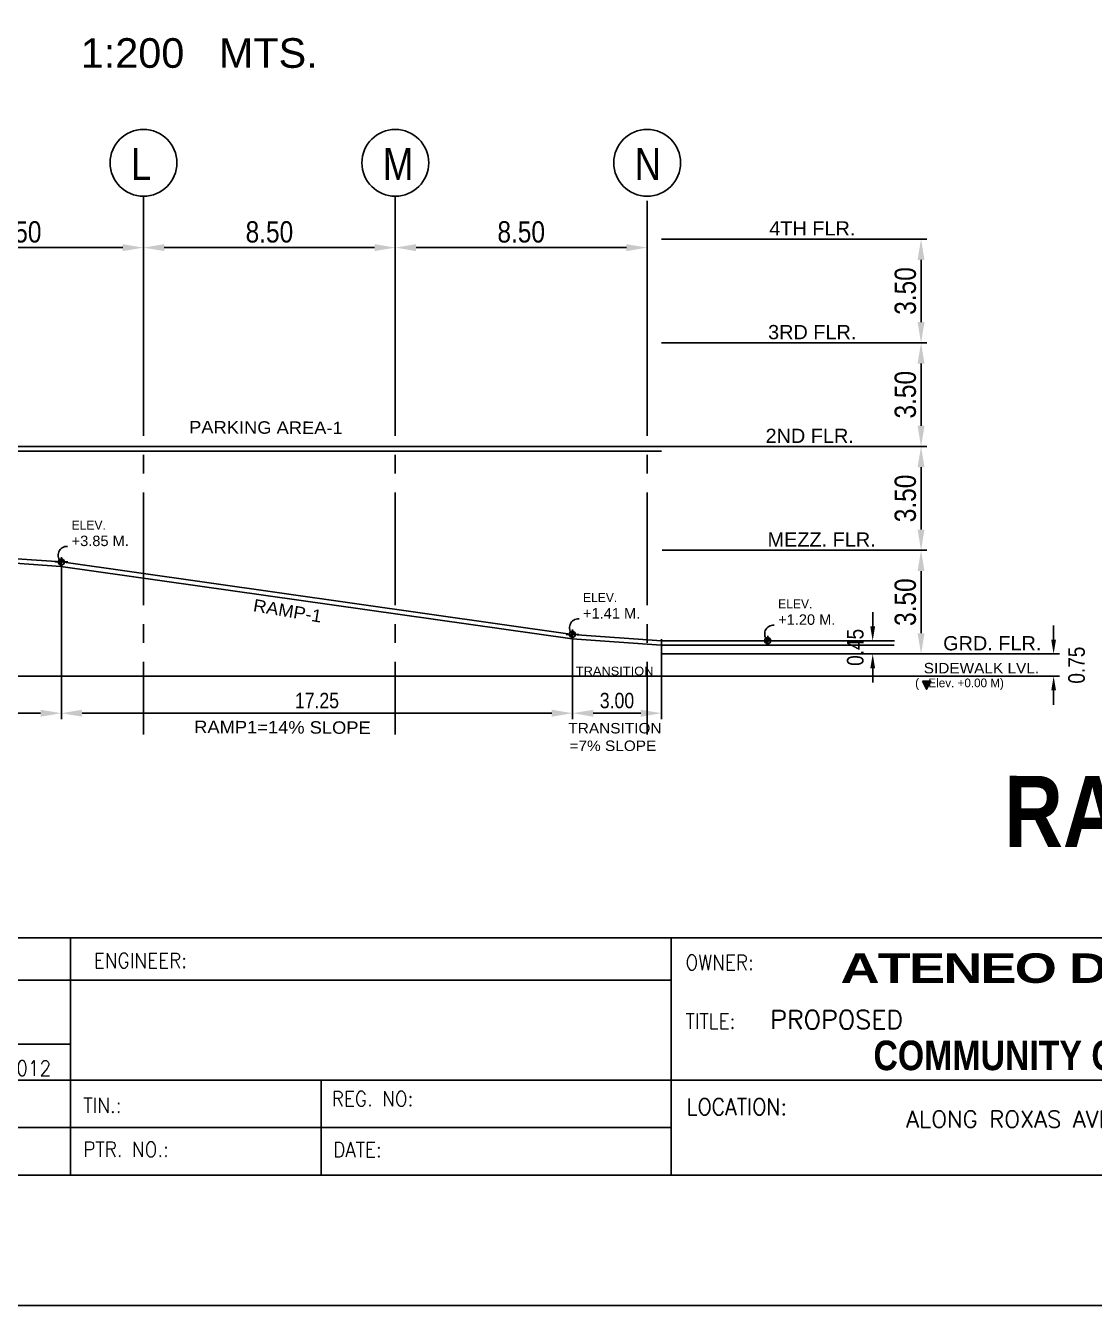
# Model space of a CAD drawing. Header units: millimetres. Extents: x 2148 to 2681, y 758 to 986.
# Drawn here: x 2202.1 to 2220.14, y 757.64 to 779.23 of the extents above; entities that cross this region are included whole.
import ezdxf
from ezdxf.enums import TextEntityAlignment as Align

# ---------------------------------------------------------------- set-up
doc = ezdxf.new("R2010")
doc.units = ezdxf.units.MM
doc.linetypes.add('CENTER2', pattern=[28.575, 19.05, -3.175, 3.175, -3.175])
doc.linetypes.add('PHANTOMX2', pattern=[5, 2.5, -0.5, 0.5, -0.5, 0.5, -0.5])
for name, color, linetype in [('0.4', 121, 'Continuous'), ('4CO', 4, 'Continuous'), ('D', 1, 'Continuous'), ('DIM', 20, 'Continuous'), ('ELAYOUT', 4, 'Continuous'), ('grid', 241, 'PHANTOMX2'), ('HATCH', 8, 'Continuous'), ('p-boarder', 2, 'Continuous'), ('S_GRID LINES', 252, 'Continuous'), ('TEXT', 6, 'Continuous'), ('TITLE', 3, 'Continuous'), ('wall', 4, 'Continuous')]:
    doc.layers.add(name, color=color, linetype=linetype)
doc.styles.add('100', font='SIMPLEX.shx', dxfattribs={"height": 0.25})
doc.styles.add('ARIAL', font='arial.ttf')
doc.styles.add('ARIALNW', font='ARIALN.TTF')
doc.styles.add('MMTX$0$ESMX$0$X-OPTA1D', font='x-opta1d')
doc.styles.add('ROMANT', font='romant__.ttf')
doc.styles.add('SMOOTHER', font='simplex_.ttf')
doc.styles.add('SWISS', font='swissl.ttf')
doc.dimstyles.new('DIM 200', dxfattribs={"dimtxt": 0.36, "dimasz": 0.35, "dimexe": 0.1, "dimexo": 0, "dimgap": 0.08, "dimtad": 1, "dimlfac": 2, "dimrnd": 0.005, "dimzin": 1, "dimdsep": 46, "dimtxsty": 'ARIALNW', "dimcen": 0.09, "dimclrd": 6, "dimclre": 6, "dimclrt": 13, "dimadec": 0, "dimazin": 0, "dimtfac": 1, "dimtofl": 0, "dimtmove": 2, "dimatfit": 3, "dimfxl": 1, "dimtolj": 1, "dimtzin": 0, "dimarcsym": 0})

# ---------------------------------------------------------------- blocks, each defined once
blk = doc.blocks.new('A$C1DB67A09')
at = {"layer": 'Defpoints', "ltscale": 0.5, "elevation": 0}
blk.add_lwpolyline([(7.292, -83.48), (108.892, -83.48), (108.892, -7.28), (7.292, -7.28)], close=True, dxfattribs=at)
at = {"layer": 'p-boarder', "ltscale": 0.5}
for p, q in [((36.701, -77.28, 0), (36.701, -81.28, 0)), ((36.701, -77.28, 0), (36.701, -81.28, 0)), ((46.838, -77.28, 0), (46.838, -81.28, 0)), ((26.637, -77.992, 0), (46.838, -77.992, 0)), ((26.637, -79.073, 0), (36.701, -79.073, 0)), ((26.637, -79.68, 0), (74.014, -79.68, 0)), ((40.93, -79.68, 0), (40.93, -81.28, 0)), ((26.637, -80.48, 0), (46.838, -80.48, 0))]:
    blk.add_line(p, q, dxfattribs=at)
at = {"layer": 'wall', "color": 16, "linetype": 'ByBlock', "ltscale": 1.5}
blk.add_line((9.492, -77.28, 0), (106.692, -77.28, 0), dxfattribs=at)
at = {"layer": 'wall', "color": 16, "linetype": 'ByBlock', "ltscale": 1.5, "elevation": 0}
blk.add_lwpolyline([(9.492, -81.28), (106.692, -81.28), (106.692, -9.48), (9.492, -9.48)], close=True, dxfattribs=at)
at = {"layer": '4CO', "attachment_point": 5}
for s, insert, char_height, width, style in [('{\\fTechnicBold|b0|i0|c2|p2;\\W1.6;\\T0.95;ATENEO DE DAVAO UNIVERSITY}', (56.636, -77.793, 0), 0.4983, 18.33246, 'ROMANT'), ('PROPOSED', (49.629, -78.659, 0), 0.3132, 6.07023, '100'), ('{\\fTechnicBold|b0|i0|c2|p2;\\H0.91x;COMMUNITY CENTER & ASSEMBLY HALL}', (56.053, -79.265, 0), 0.54757, 16.04759, 'ROMANT')]:
    blk.add_mtext(s, dxfattribs=dict(at, insert=insert, char_height=char_height, width=width, style=style))
at = {"layer": 'TITLE', "style": 'SMOOTHER', "width": 0.9}
blk.add_text('ENGINEER:', height=0.2534, dxfattribs=at).set_placement((37.882, -77.661, 0), align=Align.MIDDLE)
for s, height, p in [('OWNER:', 0.2534, (47.08, -77.821, 0)), ('OWNER:', 0.2534, (47.08, -77.821, 0)), ('TITLE:', 0.2534, (47.08, -78.811, 0)), ('TITLE:', 0.2534, (47.08, -78.811, 0)), ('DEC. 21, 2012', 0.25344, (34.097, -79.604, 0)), ('REG. NO:', 0.2534, (41.11, -80.121, 0)), ('TIN.:  ', 0.2534, (36.919, -80.231, 0)), ('LOCATION: ', 0.2816, (47.098, -80.268, 0)), ('PTR. NO.: ', 0.2534, (36.917, -80.975, 0)), ('DATE:', 0.2534, (41.134, -80.978, 0))]:
    blk.add_text(s, height=height, dxfattribs=at).set_placement(p)
at = {"layer": 'TITLE', "insert": (56.953, -80.615, 0), "char_height": 0.2816, "width": 14.50348, "attachment_point": 5, "style": 'SMOOTHER'}
blk.add_mtext('ALONG ROXAS AVE. COR. PADRE ZAMORA ST. & E. JACINTO ST.,  DAVAO CITY, DAVAO', dxfattribs=at)
blk = doc.blocks.new('*D2327')
at = {"color": 6, "lineweight": -2, "transparency": 16777216}
for p, q in [((2199.845, 774.457), (2199.845, 775.587)), ((2200.195, 775.487), (2203.742, 775.487)), ((2204.092, 774.214), (2204.092, 775.587))]:
    blk.add_line(p, q, dxfattribs=at)
at = {"color": 6, "transparency": 16777216}
for points in [[(2200.195, 775.545), (2200.195, 775.428), (2199.845, 775.487)], [(2203.742, 775.545), (2203.742, 775.428), (2204.092, 775.487)]]:
    blk.add_solid(points, dxfattribs=at)
at = {"layer": 'Defpoints', "color": 0, "transparency": 16777216}
for p in [(2204.092, 775.487), (2199.845, 774.457, 0), (2204.092, 774.214, 0)]:
    blk.add_point(p, dxfattribs=at)
at = {"color": 13, "transparency": 16777216, "insert": (2201.969, 775.75), "char_height": 0.36, "attachment_point": 5, "style": 'ARIALNW'}
blk.add_mtext('\\A1;8.50', dxfattribs=at)
blk = doc.blocks.new('*D2328')
at = {"color": 6, "lineweight": -2, "transparency": 16777216}
for p, q in [((2204.092, 774.415), (2204.092, 775.587)), ((2204.442, 775.487), (2207.991, 775.487)), ((2208.341, 774.214), (2208.341, 775.587))]:
    blk.add_line(p, q, dxfattribs=at)
at = {"color": 6, "transparency": 16777216}
for points in [[(2204.442, 775.545), (2204.442, 775.428), (2204.092, 775.487)], [(2207.991, 775.545), (2207.991, 775.428), (2208.341, 775.487)]]:
    blk.add_solid(points, dxfattribs=at)
at = {"layer": 'Defpoints', "color": 0, "transparency": 16777216}
for p in [(2208.341, 775.487), (2204.092, 774.415, 0), (2208.341, 774.214, 0)]:
    blk.add_point(p, dxfattribs=at)
at = {"color": 13, "transparency": 16777216, "insert": (2206.217, 775.75), "char_height": 0.36, "attachment_point": 5, "style": 'ARIALNW'}
blk.add_mtext('\\A1;8.50', dxfattribs=at)
blk = doc.blocks.new('*D2314')
at = {"color": 6, "lineweight": -2, "transparency": 16777216}
for p, q in [((2208.341, 774.423), (2208.341, 775.587)), ((2208.691, 775.487), (2212.24, 775.487)), ((2212.59, 774.214), (2212.59, 775.587))]:
    blk.add_line(p, q, dxfattribs=at)
at = {"color": 6, "transparency": 16777216}
for points in [[(2208.691, 775.545), (2208.691, 775.428), (2208.341, 775.487)], [(2212.24, 775.545), (2212.24, 775.428), (2212.59, 775.487)]]:
    blk.add_solid(points, dxfattribs=at)
at = {"layer": 'Defpoints', "color": 0, "transparency": 16777216}
for p in [(2212.59, 775.487), (2208.341, 774.423, 0), (2212.59, 774.214, 0)]:
    blk.add_point(p, dxfattribs=at)
at = {"color": 13, "transparency": 16777216, "insert": (2210.466, 775.75), "char_height": 0.36, "attachment_point": 5, "style": 'ARIALNW'}
blk.add_mtext('\\A1;8.50', dxfattribs=at)
blk = doc.blocks.new('*D2316')
at = {"layer": 'D', "color": 6, "lineweight": -2, "transparency": 16777216}
for p, q in [((2219.45, 768.87), (2219.45, 769.11)), ((2212.832, 768.63), (2219.55, 768.63)), ((2209.319, 768.255), (2219.55, 768.255)), ((2219.45, 768.015), (2219.45, 767.775))]:
    blk.add_line(p, q, dxfattribs=at)
at = {"layer": 'D', "color": 6, "transparency": 16777216}
for points in [[(2219.41, 768.87), (2219.49, 768.87), (2219.45, 768.63)], [(2219.41, 768.015), (2219.49, 768.015), (2219.45, 768.255)]]:
    blk.add_solid(points, dxfattribs=at)
at = {"layer": 'Defpoints', "color": 0, "transparency": 16777216}
for p in [(2212.832, 768.63), (2219.45, 768.63), (2209.319, 768.255, 0)]:
    blk.add_point(p, dxfattribs=at)
at = {"layer": 'D', "color": 13, "transparency": 16777216, "insert": (2219.838, 768.442), "char_height": 0.28, "attachment_point": 5, "rotation": 90, "style": 'ARIALNW'}
blk.add_mtext('\\A1;0.75', dxfattribs=at)
blk = doc.blocks.new('*D2317')
at = {"layer": 'Defpoints', "color": 0, "ltscale": 0.5, "transparency": 16777216}
for p in [(2212.842, 770.38), (2217.213, 770.38), (2212.832, 768.63)]:
    blk.add_point(p, dxfattribs=at)
at = {"layer": 'HATCH', "color": 6, "lineweight": -2, "ltscale": 0.5, "transparency": 16777216}
for p, q in [((2212.842, 770.38), (2217.313, 770.38)), ((2217.213, 768.98), (2217.213, 770.03)), ((2212.832, 768.63), (2217.313, 768.63))]:
    blk.add_line(p, q, dxfattribs=at)
at = {"layer": 'HATCH', "color": 6, "ltscale": 0.5, "transparency": 16777216}
for points in [[(2217.154, 770.03), (2217.271, 770.03), (2217.213, 770.38)], [(2217.154, 768.98), (2217.271, 768.98), (2217.213, 768.63)]]:
    blk.add_solid(points, dxfattribs=at)
at = {"layer": 'HATCH', "color": 13, "ltscale": 0.5, "transparency": 16777216, "insert": (2216.949, 769.505), "char_height": 0.36, "attachment_point": 5, "rotation": 90, "style": 'ARIALNW'}
blk.add_mtext('\\A1;3.50', dxfattribs=at)
blk = doc.blocks.new('*D2318')
at = {"layer": 'Defpoints', "color": 0, "linetype": 'ByBlock', "ltscale": 0.5, "transparency": 16777216}
for p in [(2209.319, 772.13, 0), (2217.213, 772.13), (2212.842, 770.38, 0)]:
    blk.add_point(p, dxfattribs=at)
at = {"layer": 'ELAYOUT', "color": 6, "linetype": 'ByBlock', "lineweight": -2, "ltscale": 0.5, "transparency": 16777216}
for p, q in [((2209.319, 772.13), (2217.313, 772.13)), ((2217.213, 770.73), (2217.213, 771.78)), ((2212.842, 770.38), (2217.313, 770.38))]:
    blk.add_line(p, q, dxfattribs=at)
at = {"layer": 'ELAYOUT', "color": 6, "linetype": 'ByBlock', "ltscale": 0.5, "transparency": 16777216}
for points in [[(2217.154, 771.78), (2217.271, 771.78), (2217.213, 772.13)], [(2217.154, 770.73), (2217.271, 770.73), (2217.213, 770.38)]]:
    blk.add_solid(points, dxfattribs=at)
at = {"layer": 'ELAYOUT', "color": 13, "linetype": 'ByBlock', "ltscale": 0.5, "transparency": 16777216, "insert": (2216.949, 771.255), "char_height": 0.36, "attachment_point": 5, "rotation": 90, "style": 'ARIALNW'}
blk.add_mtext('\\A1;3.50', dxfattribs=at)
blk = doc.blocks.new('*D2319')
at = {"layer": 'Defpoints', "color": 0, "linetype": 'ByBlock', "ltscale": 0.5, "transparency": 16777216}
for p in [(2212.832, 773.88), (2217.213, 773.88), (2212.832, 772.13)]:
    blk.add_point(p, dxfattribs=at)
at = {"layer": 'ELAYOUT', "color": 6, "linetype": 'ByBlock', "lineweight": -2, "ltscale": 0.5, "transparency": 16777216}
for p, q in [((2212.832, 773.88), (2217.313, 773.88)), ((2217.213, 772.48), (2217.213, 773.53)), ((2212.832, 772.13), (2217.313, 772.13))]:
    blk.add_line(p, q, dxfattribs=at)
at = {"layer": 'ELAYOUT', "color": 6, "linetype": 'ByBlock', "ltscale": 0.5, "transparency": 16777216}
for points in [[(2217.154, 773.53), (2217.271, 773.53), (2217.213, 773.88)], [(2217.154, 772.48), (2217.271, 772.48), (2217.213, 772.13)]]:
    blk.add_solid(points, dxfattribs=at)
at = {"layer": 'ELAYOUT', "color": 13, "linetype": 'ByBlock', "ltscale": 0.5, "transparency": 16777216, "insert": (2216.949, 773.005), "char_height": 0.36, "attachment_point": 5, "rotation": 90, "style": 'ARIALNW'}
blk.add_mtext('\\A1;3.50', dxfattribs=at)
blk = doc.blocks.new('*D2320')
at = {"layer": 'Defpoints', "color": 0, "linetype": 'ByBlock', "ltscale": 0.5, "transparency": 16777216}
for p in [(2212.832, 775.63), (2217.213, 775.63), (2212.832, 773.88)]:
    blk.add_point(p, dxfattribs=at)
at = {"layer": 'ELAYOUT', "color": 6, "linetype": 'ByBlock', "lineweight": -2, "ltscale": 0.5, "transparency": 16777216}
for p, q in [((2212.832, 775.63), (2217.313, 775.63)), ((2217.213, 774.23), (2217.213, 775.28)), ((2212.832, 773.88), (2217.313, 773.88))]:
    blk.add_line(p, q, dxfattribs=at)
at = {"layer": 'ELAYOUT', "color": 6, "linetype": 'ByBlock', "ltscale": 0.5, "transparency": 16777216}
for points in [[(2217.154, 775.28), (2217.271, 775.28), (2217.213, 775.63)], [(2217.154, 774.23), (2217.271, 774.23), (2217.213, 773.88)]]:
    blk.add_solid(points, dxfattribs=at)
at = {"layer": 'ELAYOUT', "color": 13, "linetype": 'ByBlock', "ltscale": 0.5, "transparency": 16777216, "insert": (2216.949, 774.755), "char_height": 0.36, "attachment_point": 5, "rotation": 90, "style": 'ARIALNW'}
blk.add_mtext('\\A1;3.50', dxfattribs=at)
blk = doc.blocks.new('CROSS')
for points in [[(1929.661, 1536.182), (1929.661, 1536.31), (1929.527, 1536.31, 0.424985)], [(1929.661, 1536.438), (1929.661, 1536.31), (1929.784, 1536.31, 0.403523)]]:
    blk.add_hatch(color=2).paths.add_polyline_path(points)
at = {"color": 2}
for p, q in [((1929.661, 1536.104), (1929.661, 1536.512)), ((1929.388, 1536.31), (1929.927, 1536.31))]:
    blk.add_line(p, q, dxfattribs=at)
blk.add_circle((1929.656, 1536.31), 0.128, dxfattribs=at)
blk = doc.blocks.new('*D2329')
at = {"layer": 'D', "color": 6, "lineweight": -2, "transparency": 16777216}
for p, q in [((2216.397, 769.094), (2216.397, 769.334)), ((2216.114, 768.854), (2216.497, 768.854)), ((2216.114, 768.63), (2216.497, 768.63)), ((2216.397, 768.39), (2216.397, 768.15))]:
    blk.add_line(p, q, dxfattribs=at)
at = {"layer": 'D', "color": 6, "transparency": 16777216}
for points in [[(2216.357, 769.094), (2216.437, 769.094), (2216.397, 768.854)], [(2216.357, 768.39), (2216.437, 768.39), (2216.397, 768.63)]]:
    blk.add_solid(points, dxfattribs=at)
at = {"layer": 'Defpoints', "color": 0, "transparency": 16777216}
for p in [(2216.114, 768.854, 0), (2216.114, 768.63, 0), (2216.397, 768.63)]:
    blk.add_point(p, dxfattribs=at)
at = {"layer": 'D', "color": 13, "transparency": 16777216, "insert": (2216.104, 768.742), "char_height": 0.28, "attachment_point": 5, "rotation": 90, "style": 'ARIALNW'}
blk.add_mtext('\\A1;0.45', dxfattribs=at)
blk = doc.blocks.new('*D2330')
at = {"layer": 'D', "color": 6, "lineweight": -2, "transparency": 16777216}
for p, q in [((2211.332, 768.88), (2211.332, 767.531)), ((2212.832, 768.88), (2212.832, 767.531)), ((2212.482, 767.631), (2211.682, 767.631))]:
    blk.add_line(p, q, dxfattribs=at)
at = {"layer": 'D', "color": 6, "transparency": 16777216}
for points in [[(2211.682, 767.689), (2211.682, 767.572), (2211.332, 767.631)], [(2212.482, 767.689), (2212.482, 767.572), (2212.832, 767.631)]]:
    blk.add_solid(points, dxfattribs=at)
at = {"layer": 'Defpoints', "color": 0, "transparency": 16777216}
for p in [(2211.332, 768.88, 0), (2212.832, 768.88, 0), (2211.332, 767.631)]:
    blk.add_point(p, dxfattribs=at)
at = {"layer": 'D', "color": 13, "transparency": 16777216, "insert": (2212.082, 767.843), "char_height": 0.26, "attachment_point": 5, "style": 'ARIALNW'}
blk.add_mtext('\\A1;3.00', dxfattribs=at)
blk = doc.blocks.new('*D2334')
at = {"layer": 'D', "color": 6, "lineweight": -2, "transparency": 16777216}
for p, q in [((2198.459, 770.482), (2198.459, 767.531)), ((2202.707, 770.182), (2202.707, 767.531)), ((2202.357, 767.631), (2198.809, 767.631))]:
    blk.add_line(p, q, dxfattribs=at)
at = {"layer": 'D', "color": 6, "transparency": 16777216}
for points in [[(2198.809, 767.689), (2198.809, 767.572), (2198.459, 767.631)], [(2202.357, 767.689), (2202.357, 767.572), (2202.707, 767.631)]]:
    blk.add_solid(points, dxfattribs=at)
at = {"layer": 'Defpoints', "color": 0, "transparency": 16777216}
for p in [(2198.459, 770.482, 0), (2202.707, 770.182, 0), (2198.459, 767.631)]:
    blk.add_point(p, dxfattribs=at)
at = {"layer": 'D', "color": 13, "transparency": 16777216, "insert": (2200.583, 767.843), "char_height": 0.26, "attachment_point": 5, "style": 'ARIALNW'}
blk.add_mtext('\\A1;8.50', dxfattribs=at)
blk = doc.blocks.new('*D2336')
at = {"layer": 'D', "color": 6, "lineweight": -2, "transparency": 16777216}
for p, q in [((2202.707, 770.182), (2202.707, 767.531)), ((2211.332, 768.96), (2211.332, 767.531)), ((2203.057, 767.631), (2210.982, 767.631))]:
    blk.add_line(p, q, dxfattribs=at)
at = {"layer": 'D', "color": 6, "transparency": 16777216}
for points in [[(2203.057, 767.689), (2203.057, 767.572), (2202.707, 767.631)], [(2210.982, 767.689), (2210.982, 767.572), (2211.332, 767.631)]]:
    blk.add_solid(points, dxfattribs=at)
at = {"layer": 'Defpoints', "color": 0, "transparency": 16777216}
for p in [(2202.707, 770.182), (2211.332, 768.96), (2211.332, 767.631)]:
    blk.add_point(p, dxfattribs=at)
at = {"layer": 'D', "color": 13, "transparency": 16777216, "insert": (2207.019, 767.843), "char_height": 0.26, "attachment_point": 5, "style": 'ARIALNW'}
blk.add_mtext('\\A1;17.25', dxfattribs=at)

msp = doc.modelspace()

# ---------------------------------------------------------------- hatches: boundary and pattern name
msp.add_hatch(color=2).paths.add_polyline_path([(2217.2400581, 768.1738693), (2217.3756818, 768.1738693), (2217.3063891, 768.0353743)])

# ---------------------------------------------------------------- linework, layer by layer
at = {"color": 2}
for p, q in [((2199.9673305, 772.0536988, 0), (2212.831817, 772.0536988, 0)), ((2202.698623, 770.1077477, 0), (2198.4545047, 770.4074533, 0)), ((2202.6960134, 770.1081174, 0), (2211.3239049, 768.8856243, 0)), ((2212.8299779, 768.7792704, 0.0000001), (2211.3239049, 768.8856243, 0.0000001)), ((2212.8298699, 768.7792622, 0.0000001), (2216.761653, 768.7792622, 0.0000001))]:
    msp.add_line(p, q, dxfattribs=at)
at = {"color": 2, "elevation": 0}
msp.add_lwpolyline([(2217.2400581, 768.1738693), (2217.3756818, 768.1738693), (2217.3063891, 768.0353743), (2217.2400581, 768.1738693)], dxfattribs=at)
for centre in [(2204.0922608, 776.9168666, 0), (2208.3412664, 776.9168666, 0), (2212.5913474, 776.9168666, 0)]:
    msp.add_circle(centre, 0.5634965)
at = {"layer": '0.4', "color": 4, "ltscale": 0.5}
for p, q in [((2199.9673305, 772.129895, 0), (2212.831817, 772.129895, 0)), ((2202.7065351, 770.1823757, 0), (2198.4586034, 770.4823507, 0)), ((2202.7065351, 770.1823757, 0), (2211.331817, 768.9602523, 0)), ((2212.835261, 768.8540841, 0.0000001), (2211.331817, 768.9602523, 0.0000001)), ((2212.831817, 768.8543273, 0.0000001), (2216.7636001, 768.8543273, 0.0000001))]:
    msp.add_line(p, q, dxfattribs=at)
at = {"layer": 'D'}
for centre in [(2202.8011399, 770.2969916, 0), (2211.4306533, 769.0745693, 0.0000001), (2214.7232361, 768.9689431, 0.0000001)]:
    msp.add_arc(centre, 0.1488699, 85.69335144, 230.46494151, dxfattribs=at)
at = {"layer": 'Defpoints', "ltscale": 0.5, "elevation": 0}
msp.add_lwpolyline([(2173.4500187, 757.6388045), (2275.0500187, 757.6388045), (2275.0500187, 833.8388045), (2173.4500187, 833.8388045)], close=True, dxfattribs=at)
at = {"layer": 'grid', "ltscale": 0.7}
for p, q in [((2204.0922608, 774.7075451, 0), (2204.0922608, 776.3533701, 0)), ((2208.3412664, 774.7075451, 0), (2208.3412664, 776.3533701, 0)), ((2212.5913474, 774.5246308, 0), (2212.5913474, 776.3533701, 0))]:
    msp.add_line(p, q, dxfattribs=at)
at = {"layer": 'S_GRID LINES', "linetype": 'CENTER2', "ltscale": 0.1}
for p, q in [((2204.0922608, 774.214072, 0), (2204.0922608, 767.2727967, 0)), ((2208.3412664, 774.214072, 0), (2208.3412664, 767.2727967, 0)), ((2212.5899181, 774.214072, 0), (2212.5899181, 767.2727967, 0))]:
    msp.add_line(p, q, dxfattribs=at)
at = {"layer": 'wall'}
msp.add_line((2216.8369163, 768.254895, 0), (2184.6608771, 768.254895, 0), dxfattribs=at)

# ---------------------------------------------------------------- block references
at = {"layer": 'D', "xscale": 0.4043520000001308, "yscale": 0.4043520000001308, "zscale": 0.4043520000001308}
for p in [(1422.4444434, 148.9725478, 0), (1431.0699016, 147.7501403, 0), (1434.3665396, 147.6443702, 0.0000001)]:
    msp.add_blockref('CROSS', p, dxfattribs=at)
at = {"layer": 'DIM', "color": 8}
msp.add_blockref('A$C1DB67A09', (2166.158248, 841.1189005), dxfattribs=at)

# ---------------------------------------------------------------- texts
at = {"color": 2, "style": 'MMTX$0$ESMX$0$X-OPTA1D', "width": 1.1}
for s, height, rotation, p in [('PARKING AREA-1', 0.21, 359.71582702, (2204.8613717, 772.3529146, 0)), ('RAMP-1', 0.21, 350.42337944, (2205.9312294, 769.3530577, 0)), ('TRANSITION', 0.147, 0.01263539, (2211.3877589, 768.2685698, 0)), ('SIDEWALK LVL.', 0.1764, 0.01263539, (2217.2580928, 768.3033635, 0)), ('RAMP1=14%%% SLOPE', 0.21, 359.71582702, (2204.947079, 767.2959306, 0)), ('TRANSITION', 0.1764, 0.01263539, (2211.2623127, 767.2894754, 0)), ('=7%%% SLOPE', 0.1764, 0.01263539, (2211.2812733, 766.9931743, 0))]:
    msp.add_text(s, height=height, rotation=rotation, dxfattribs=at).set_placement(p)
at = {"color": 0, "insert": (2187.936444, 779.0205298, 0), "char_height": 0.5, "width": 19.742788118, "attachment_point": 1, "style": 'ARIAL'}
msp.add_mtext('{\\fArial|b0|i0|c204|p34;SCALE:        }          {\\fArial|b0|i0|c204|p34; }                                            {\\fArial|b0|i0|c204|p34;  1:}2{\\fArial|b0|i0|c204|p34;00}   {\\fArial|b0|i0|c204|p34;MTS.}', dxfattribs=at)
at = {"color": 2, "attachment_point": 1, "rotation": 0.01263539, "style": 'MMTX$0$ESMX$0$X-OPTA1D'}
for s, insert, char_height, width in [('{\\H0.8639x;ELEV.} \\P{\\fArial|b0|i0|c0|p34;+3\\fArial|b0|i0|c238|p34;.\\fArial|b0|i0|c0|p34;85\\fArial|b0|i0|c238|p34; M\\fArial|b0|i0|c0|p34;.}', (2202.8791862, 770.8809022, 0), 0.1764, 3.930449164), ('{\\H0.8639x;ELEV.} \\P{\\fArial|b0|i0|c0|p34;+1\\fArial|b0|i0|c238|p34;.\\fArial|b0|i0|c0|p34;41\\fArial|b0|i0|c238|p34; M\\fArial|b0|i0|c0|p34;.}', (2211.5086997, 769.65848, 0), 0.1764, 3.930449164), ('{\\H0.8639x;ELEV.} \\P{\\fArial|b0|i0|c0|p34;+1\\fArial|b0|i0|c238|p34;.\\fArial|b0|i0|c0|p34;20\\fArial|b0|i0|c238|p34; M\\fArial|b0|i0|c0|p34;.}', (2214.8012825, 769.5528538, 0), 0.1764, 3.930449164), ('({\\fMicrosoft JhengHei|b0|i0|c0|p34; \\fMS Shell Dlg 2|b0|i0|c0|p0;\\H0.6666x;   }Elev. +0.00 M)', (2217.1130322, 768.2159609, 0), 0.147, 6.572494124)]:
    msp.add_mtext(s, dxfattribs=dict(at, insert=insert, char_height=char_height, width=width))
at = {"layer": '4CO', "insert": (2226.6710962, 765.9574153, 0), "char_height": 1.5, "width": 32.161121986, "attachment_point": 5, "rotation": 359.93919431, "style": 'ROMANT'}
msp.add_mtext('\\pt15;{\\fTechnicBold|b1|i0|c2|p2;\\H0.8x;  RAMP SECTION PROFILE}', dxfattribs=at)
at = {"layer": 'TEXT', "style": 'SWISS'}
for s, p in [('4TH FLR.', (2214.6519987, 775.6914013, 0)), ('3RD FLR.', (2214.6314698, 773.9414013, 0)), ('2ND FLR.', (2214.5889479, 772.1914013, 0)), ('MEZZ. FLR.', (2214.6226753, 770.4414013, 0)), ('GRD. FLR.', (2217.5858248, 768.6914013, 0))]:
    msp.add_text(s, height=0.24, dxfattribs=at).set_placement(p)
at = {"layer": 'TEXT', "char_height": 0.54, "width": 3.396423809, "attachment_point": 1, "style": 'ARIALNW'}
for s, insert in [('L', (2203.8811813, 777.1659956, 0)), ('M', (2208.1301869, 777.1659956, 0)), ('N', (2212.3802679, 777.1659956, 0))]:
    msp.add_mtext(s, dxfattribs=dict(at, insert=insert))

# ---------------------------------------------------------------- dimensions: what is measured, and where the dimension line sits
at = {"color": 2}
for base, p1, p2, picture, middle in [((2204.0922608, 775.4866116, 0), (2199.8450451, 774.4568477, 0), (2204.0922608, 774.213758, 0), '*D2327', (2201.968653, 775.7504179, 0)), ((2208.3412664, 775.4866116, 0), (2204.0922608, 774.4153366, 0), (2208.3412664, 774.213758, 0), '*D2328', (2206.2167636, 775.7504179, 0)), ((2212.5899181, 775.4866116, 0), (2208.3412664, 774.4226182, 0), (2212.5899181, 774.213758, 0), '*D2314', (2210.4655923, 775.7504179, 0))]:
    dim = msp.add_linear_dim(base=base, p1=p1, p2=p2, dimstyle='DIM 200', dxfattribs=at)
    dim.commit()
    dim.dimension.update_dxf_attribs({"geometry": picture, "text_midpoint": middle})
at = {"layer": 'D', "color": 2}
for base, p1, p2, picture, middle in [((2198.4586034, 767.6305721, 0), (2202.7065351, 770.1823653, 0), (2198.4586034, 770.4823403, 0), '*D2334', (2200.5825693, 767.843321, 0)), ((2211.331817, 767.6305721, 0), (2202.7065351, 770.1823653, 0), (2211.331817, 768.9602419, 0), '*D2336', (2207.0191761, 767.843321, 0)), ((2211.331817, 767.6305721, 0), (2212.831817, 768.8798846, 0), (2211.331817, 768.8798846, 0), '*D2330', (2212.081817, 767.843321, 0))]:
    dim = msp.add_linear_dim(base=base, p1=p1, p2=p2, dimstyle='DIM 200', override={"dimtxt": 0.26, "dimfxl": 0.03}, dxfattribs=at)
    dim.commit()
    dim.dimension.update_dxf_attribs({"geometry": picture, "text_midpoint": middle})
at = {"layer": 'D'}
for base, p1, p2, picture, middle in [((2216.3969722, 768.629895, 0), (2216.1144575, 768.8543273, 0.0000001), (2216.1144575, 768.629895, 0), '*D2329', (2216.1040985, 768.7421111, 0)), ((2219.4495737, 768.629895, 0), (2209.3185138, 768.254895, 0), (2212.831817, 768.629895, 0), '*D2316', (2219.8378982, 768.442395, 0))]:
    dim = msp.add_linear_dim(base=base, p1=p1, p2=p2, angle=90, dimstyle='DIM 200', override={"dimtxt": 0.28, "dimasz": 0.24, "dimfxl": 0.03}, dxfattribs=at)
    dim.commit()
    dim.dimension.update_dxf_attribs({"geometry": picture, "text_midpoint": middle, "dimtype": 160})
at = {"layer": 'ELAYOUT', "linetype": 'ByBlock', "ltscale": 0.5}
for base, p1, p2, picture, middle in [((2217.2128227, 775.629895, 0), (2212.831817, 773.879895, 0), (2212.831817, 775.629895, 0), '*D2320', (2216.9490164, 774.754895, 0)), ((2217.2128227, 773.879895, 0), (2212.831817, 772.129895, 0), (2212.831817, 773.879895, 0), '*D2319', (2216.9490164, 773.004895, 0)), ((2217.2128227, 772.129895, 0), (2212.8422233, 770.379895, 0), (2209.3185138, 772.129895, 0), '*D2318', (2216.9490164, 771.254895, 0))]:
    dim = msp.add_linear_dim(base=base, p1=p1, p2=p2, angle=90, dimstyle='DIM 200', dxfattribs=at)
    dim.commit()
    dim.dimension.update_dxf_attribs({"geometry": picture, "text_midpoint": middle})
at = {"layer": 'HATCH', "ltscale": 0.5}
dim = msp.add_linear_dim(base=(2217.2128227, 770.379895, 0), p1=(2212.831817, 768.629895, 0), p2=(2212.8422233, 770.379895, 0), angle=90, dimstyle='DIM 200', dxfattribs=at)
dim.commit()
dim.dimension.update_dxf_attribs({"geometry": '*D2317', "text_midpoint": (2216.9490164, 769.504895, 0)})

doc.saveas('drawing.dxf')
